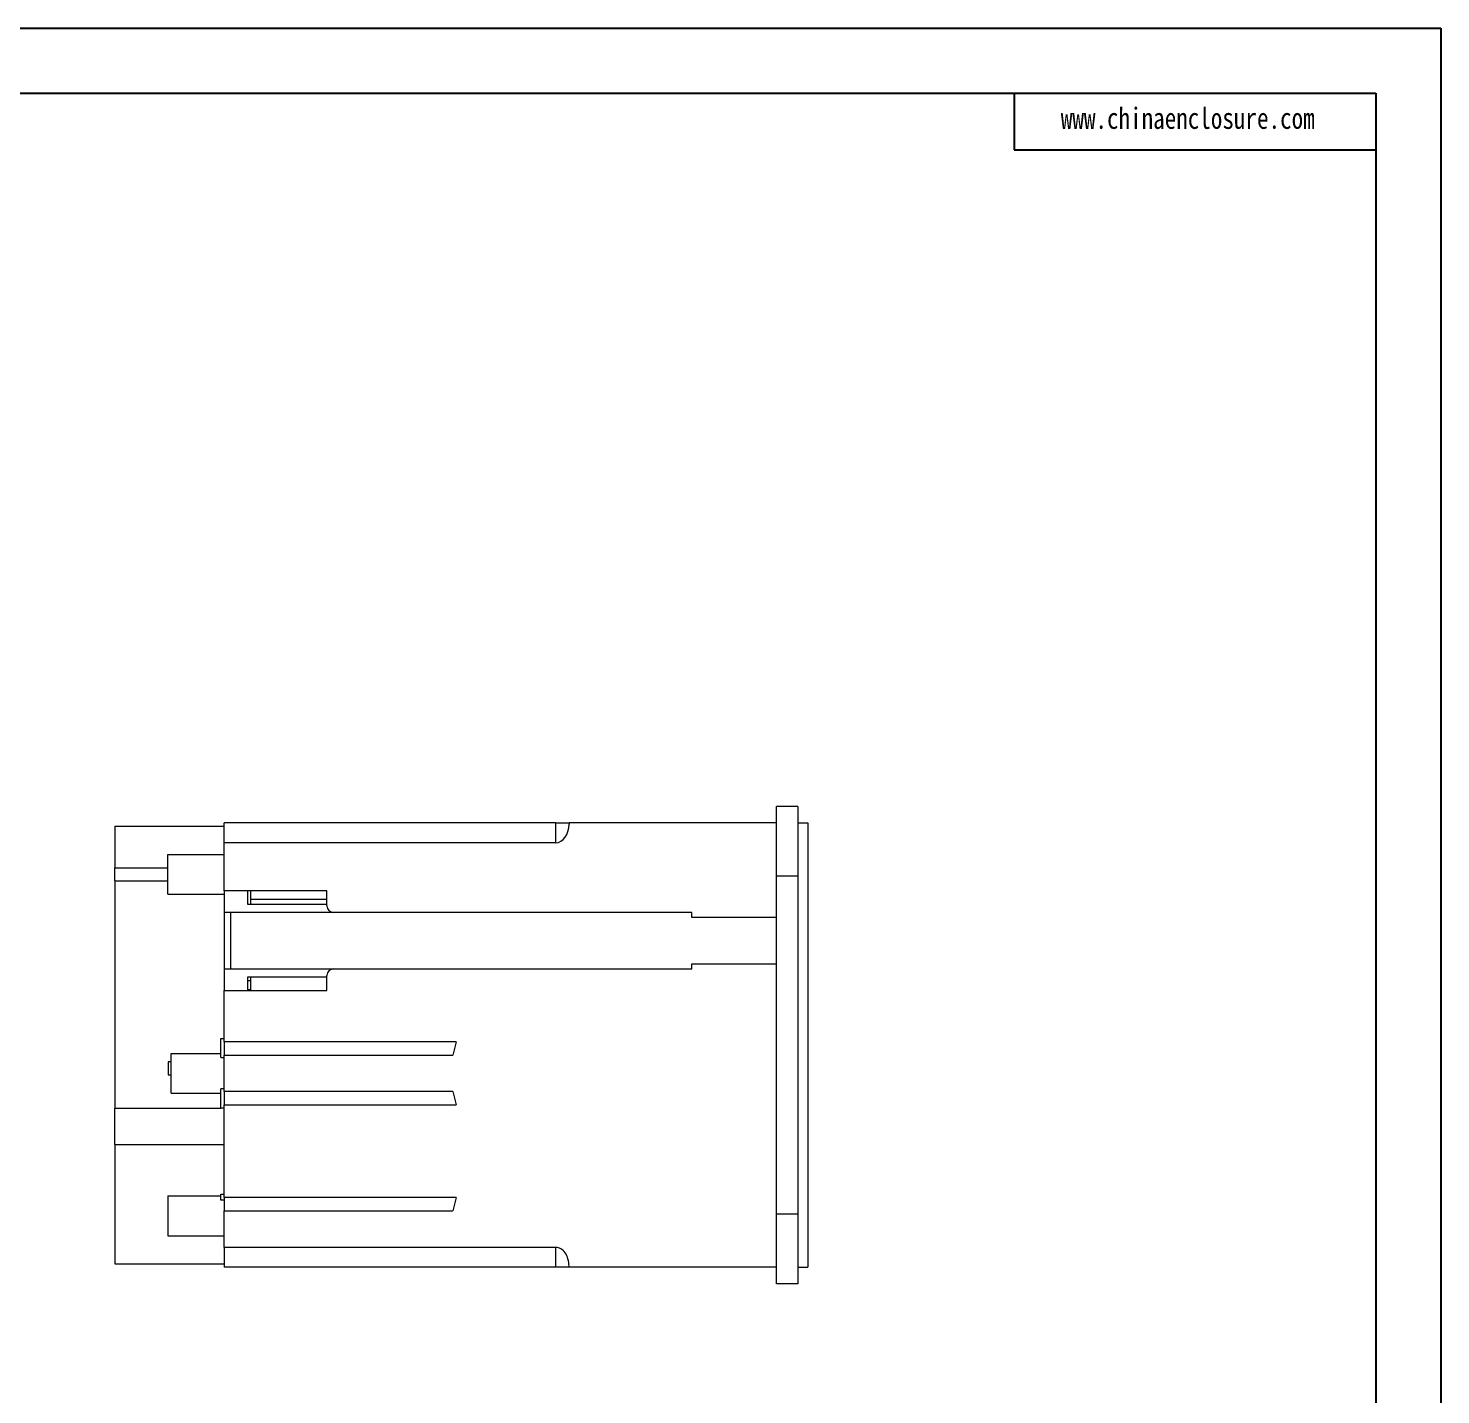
# Model space of a CAD drawing. Header units: inches. Extents: x 963 to 2094, y 1089 to 1501.
# Drawn here: x 1880.5 to 2093.6, y 1294.6 to 1500.6 of the extents above; entities that cross this region are included whole.
import ezdxf

# ---------------------------------------------------------------- set-up
doc = ezdxf.new("R2010")
doc.units = ezdxf.units.IN
doc.layers.add('文字', color=81, linetype='Continuous')
doc.styles.add('宋体', font='', dxfattribs={"width": 0.8, "height": 3.5})
doc.styles.get('宋体').set_extended_font_data('SimSun')

msp = doc.modelspace()

# ---------------------------------------------------------------- linework, layer by layer
for p, q in [((1510.765, 1500.59), (2093.562, 1500.59)), ((2093.562, 1500.59), (2093.562, 1088.511)), ((1525.845, 1490.779), (2083.75, 1490.779)), ((2029.243, 1490.779), (2029.243, 1482.262)), ((2083.75, 1490.779), (2083.75, 1098.323)), ((2029.243, 1482.262), (2083.75, 1482.262))]:
    msp.add_line(p, q)
at = {"color": 7, "linetype": 'Continuous', "lineweight": 15}
for p, q in [((1996.591, 1383.271), (1993.391, 1383.271)), ((1993.391, 1372.771), (1993.391, 1383.271)), ((1996.591, 1383.271), (1996.591, 1372.771)), ((1960.091, 1380.771), (1910.091, 1380.771)), ((1910.091, 1377.771), (1910.091, 1380.771)), ((1960.091, 1377.771), (1960.091, 1380.771)), ((1960.091, 1380.771), (1962.091, 1380.771)), ((1962.091, 1380.771), (1962.091, 1380.6)), ((1993.391, 1380.771), (1962.091, 1380.771)), ((1996.591, 1380.771), (1998.091, 1380.771)), ((1998.091, 1380.771), (1998.091, 1313.771)), ((1893.591, 1380.271), (1910.091, 1380.271)), ((1893.591, 1380.271), (1893.591, 1374.021)), ((1960.091, 1377.771), (1910.091, 1377.771)), ((1910.091, 1370.521), (1910.091, 1377.771)), ((1893.591, 1374.021), (1901.591, 1374.021)), ((1893.591, 1372.021), (1893.591, 1374.021)), ((1901.591, 1376.021), (1910.091, 1376.021)), ((1901.591, 1370.021), (1901.591, 1376.021)), ((1893.591, 1372.021), (1901.591, 1372.021)), ((1893.591, 1372.021), (1893.591, 1337.771)), ((1993.391, 1372.771), (1996.591, 1372.771)), ((1993.391, 1321.771), (1993.391, 1372.771)), ((1996.591, 1372.771), (1996.591, 1321.771)), ((1901.591, 1370.021), (1910.091, 1370.021)), ((1925.591, 1370.521), (1910.091, 1370.521)), ((1910.091, 1370.521), (1910.091, 1367.271)), ((1913.591, 1370.521), (1913.591, 1368.521)), ((1914.091, 1368.521), (1914.091, 1370.521)), ((1925.591, 1368.271), (1925.591, 1370.521)), ((1913.591, 1368.521), (1925.591, 1368.521)), ((1914.091, 1369.271), (1925.591, 1369.271)), ((1926.591, 1367.271), (1910.091, 1367.271)), ((1910.091, 1367.271), (1910.091, 1358.771)), ((1911.091, 1358.771), (1911.091, 1367.271)), ((1980.591, 1367.271), (1926.591, 1367.271)), ((1980.591, 1366.521), (1980.591, 1367.271)), ((1993.391, 1366.521), (1980.591, 1366.521)), ((1980.591, 1358.771), (1980.591, 1359.521)), ((1980.591, 1359.521), (1993.391, 1359.521)), ((1910.091, 1358.771), (1926.591, 1358.771)), ((1910.091, 1358.771), (1910.091, 1355.521)), ((1913.591, 1357.521), (1913.591, 1355.521)), ((1925.591, 1357.521), (1913.591, 1357.521)), ((1913.591, 1357.021), (1914.091, 1357.021)), ((1914.091, 1357.021), (1914.091, 1357.521)), ((1914.091, 1355.621), (1914.091, 1357.021)), ((1925.591, 1355.521), (1925.591, 1357.771)), ((1926.591, 1358.771), (1980.591, 1358.771)), ((1910.091, 1355.521), (1925.591, 1355.521)), ((1910.091, 1347.771), (1910.091, 1355.521)), ((1914.091, 1355.621), (1913.591, 1355.621)), ((1914.091, 1355.521), (1914.091, 1355.621)), ((1909.591, 1345.383), (1909.591, 1348.271)), ((1909.591, 1348.271), (1910.091, 1348.271)), ((1945.091, 1347.771), (1910.091, 1347.771)), ((1910.091, 1347.771), (1910.091, 1345.771)), ((1945.091, 1347.771), (1944.591, 1345.771)), ((1901.618, 1344.771), (1901.618, 1342.771)), ((1902.091, 1344.771), (1901.618, 1344.771)), ((1902.091, 1346.021), (1909.591, 1346.021)), ((1902.091, 1340.021), (1902.091, 1346.021)), ((1909.591, 1345.383), (1910.091, 1345.383)), ((1910.091, 1345.771), (1944.591, 1345.771)), ((1910.091, 1340.271), (1910.091, 1345.771)), ((1901.618, 1342.771), (1902.091, 1342.771)), ((1902.091, 1340.021), (1909.591, 1340.021)), ((1910.091, 1340.66), (1909.591, 1340.66)), ((1909.591, 1337.771), (1909.591, 1340.66)), ((1944.591, 1340.271), (1910.091, 1340.271)), ((1910.091, 1340.271), (1910.091, 1338.271)), ((1944.591, 1340.271), (1945.091, 1338.271)), ((1910.091, 1338.271), (1945.091, 1338.271)), ((1910.091, 1324.271), (1910.091, 1338.271)), ((1893.591, 1332.271), (1893.591, 1337.771)), ((1893.591, 1337.771), (1909.591, 1337.771)), ((1910.091, 1337.771), (1909.591, 1337.771)), ((1893.591, 1332.271), (1910.091, 1332.271)), ((1893.591, 1332.271), (1893.591, 1314.271)), ((1901.591, 1324.521), (1909.591, 1324.521)), ((1901.591, 1324.521), (1901.591, 1318.521)), ((1909.591, 1323.883), (1909.591, 1324.771)), ((1909.591, 1324.771), (1910.091, 1324.771)), ((1910.091, 1323.883), (1909.591, 1323.883)), ((1945.091, 1324.271), (1910.091, 1324.271)), ((1910.091, 1324.271), (1910.091, 1322.271)), ((1945.091, 1324.271), (1944.591, 1322.271)), ((1910.091, 1322.271), (1944.591, 1322.271)), ((1910.091, 1316.771), (1910.091, 1322.271)), ((1996.591, 1321.771), (1993.391, 1321.771)), ((1993.391, 1311.271), (1993.391, 1321.771)), ((1996.591, 1321.771), (1996.591, 1311.271)), ((1901.591, 1318.521), (1910.091, 1318.521)), ((1960.091, 1316.771), (1910.091, 1316.771)), ((1910.091, 1316.771), (1910.091, 1313.771)), ((1960.091, 1313.771), (1960.091, 1316.771)), ((1893.591, 1314.271), (1910.091, 1314.271)), ((1960.091, 1313.771), (1910.091, 1313.771)), ((1962.091, 1313.771), (1960.091, 1313.771)), ((1962.091, 1313.771), (1962.091, 1313.943)), ((1993.391, 1313.771), (1962.091, 1313.771)), ((1996.591, 1313.771), (1998.091, 1313.771)), ((1996.591, 1311.271), (1993.391, 1311.271))]:
    msp.add_line(p, q, dxfattribs=at)
for centre, start, end in [((1926.591, 1368.271), 180, 270), ((1926.591, 1357.771), 90, 180)]:
    msp.add_arc(centre, 1, start, end, dxfattribs=at)
for centre, start_param, end_param in [((1960.091, 1380.6), 0, 1.5707963), ((1960.091, 1313.943), 1.5707963, 3.1415927)]:
    msp.add_ellipse(centre, major_axis=(0, -2.828), ratio=0.7071068, start_param=start_param, end_param=end_param, dxfattribs=at)

# ---------------------------------------------------------------- texts
at = {"layer": '文字', "color": 0, "insert": (2036.265, 1488.621), "char_height": 3.19779, "width": 56.18209, "attachment_point": 1, "style": '宋体'}
msp.add_mtext('www.chinaenclosure.com', dxfattribs=at)

doc.saveas('drawing.dxf')
